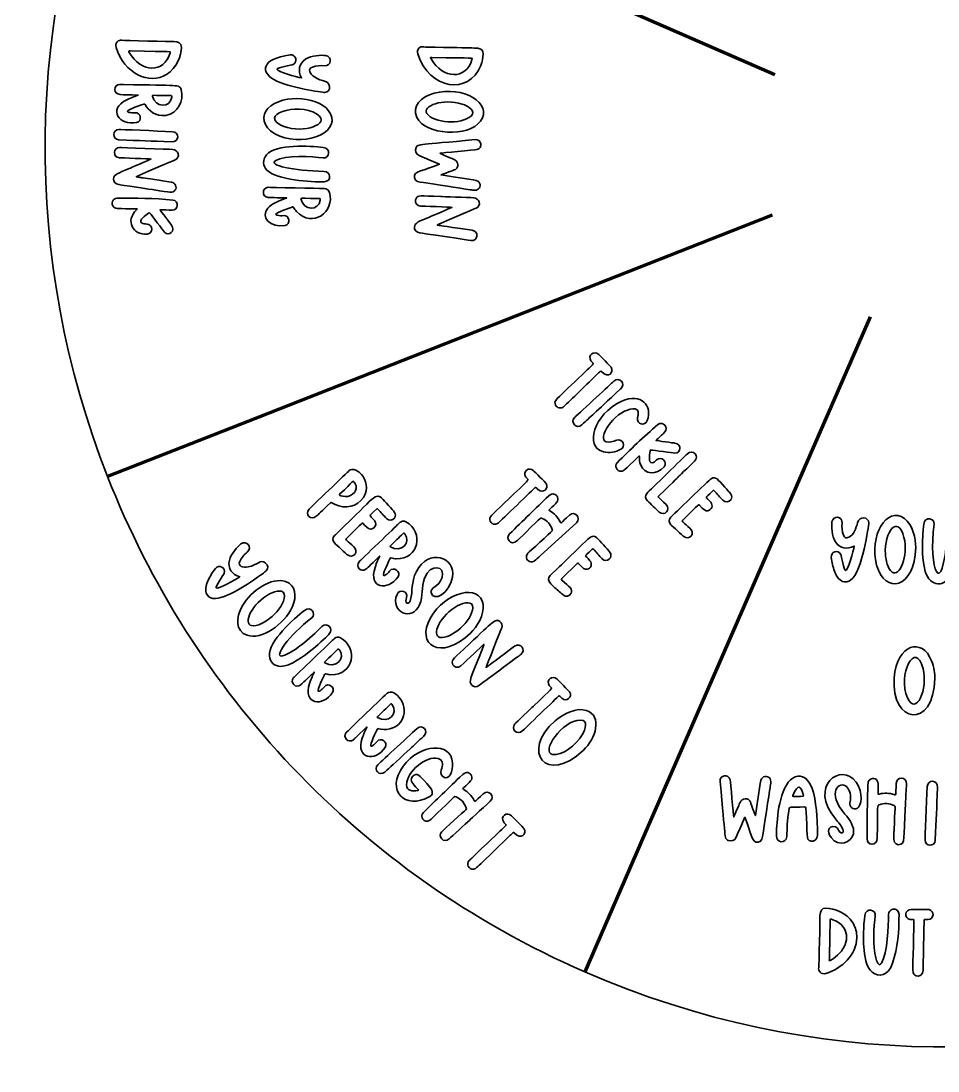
# Model space of a CAD drawing. Header units: inches. Extents: x -0.2 to 12.2, y -0.2 to 12.2.
# Drawn here: x -0.16 to 5.96, y -0.16 to 6.85 of the extents above; entities that cross this region are included whole.
import ezdxf

# ---------------------------------------------------------------- set-up
doc = ezdxf.new("R2010")
doc.units = ezdxf.units.IN
doc.header["$MEASUREMENT"] = 0
doc.layers.add('_U+0421_U+043B_U+043E_U+0439 1', color=7, linetype='Continuous')

msp = doc.modelspace()

# ---------------------------------------------------------------- linework, layer by layer
at = {"layer": '_U+0421_U+043B_U+043E_U+0439 1', "color": 98, "lineweight": 106, "true_color": 0x010202}
for points in [[(0.4994, 8.3966), (1.4226, 7.9944), (4.8732, 6.491)], [(4.856, 5.5504), (1.3529, 4.1735), (0.4159, 3.8052)], [(5.509, 4.8732), (4.0056, 1.4226), (3.6034, 0.4994)]]:
    msp.add_lwpolyline(points, dxfattribs=at)
at = {"layer": '_U+0421_U+043B_U+043E_U+0439 1', "color": 22, "lineweight": 35, "true_color": 0xe52421}
msp.add_open_spline([(3.8052, 11.5841), (2.376, 11.0225), (1.1613, 9.9156), (0.4994, 8.3966), (-0.1624, 6.8776), (-0.1459, 5.2342), (0.4159, 3.8052), (0.9775, 2.376), (2.0844, 1.1613), (3.6034, 0.4994), (5.1224, -0.1624), (6.7658, -0.1459), (8.1948, 0.4158), (9.624, 0.9775), (10.8387, 2.0844), (11.5006, 3.6034), (12.1624, 5.1224), (12.1459, 6.7658), (11.5842, 8.1948), (11.0225, 9.624), (9.9156, 10.8387), (8.3966, 11.5006), (6.8776, 12.1624), (5.2342, 12.1459), (3.8052, 11.5841)], degree=3, knots=[0, 0, 0, 0, 1, 1, 1, 2, 2, 2, 3, 3, 3, 4, 4, 4, 5, 5, 5, 6, 6, 6, 7, 7, 7, 8, 8, 8, 8], dxfattribs=at)
at = {"layer": '_U+0421_U+043B_U+043E_U+0439 1', "color": 98, "lineweight": 35, "true_color": 0x010202}
for points, knots in [([(0.8102, 6.491), (0.8797, 6.5342), (0.9076, 6.6151), (0.9087, 6.6713), (0.9093, 6.6998), (0.8873, 6.7095), (0.8591, 6.7101), (0.8512, 6.7103), (0.5189, 6.7163), (0.5113, 6.7182), (0.4894, 6.7238), (0.4626, 6.7039), (0.4728, 6.671), (0.5271, 6.496), (0.694, 6.4187), (0.8102, 6.491)], [0, 0, 0, 0, 1, 1, 1, 2, 2, 2, 3, 3, 3, 4, 4, 4, 5, 5, 5, 5]), ([(2.9086, 6.5503), (2.9181, 6.5752), (2.9242, 6.601), (2.9247, 6.6279), (2.9251, 6.6468), (2.9146, 6.6598), (2.8961, 6.664), (2.8816, 6.6674), (2.9062, 6.6659), (2.5405, 6.6734), (2.5246, 6.6737), (2.5136, 6.6813), (2.4978, 6.667), (2.4857, 6.6561), (2.4841, 6.6425), (2.4888, 6.6275), (2.563, 6.3882), (2.8316, 6.3494), (2.9086, 6.5503)], [0, 0, 0, 0, 1, 1, 1, 2, 2, 2, 3, 3, 3, 4, 4, 4, 5, 5, 5, 6, 6, 6, 6]), ([(0.5576, 6.6466), (0.5592, 6.649), (0.5634, 6.6474), (0.5664, 6.6473), (0.8614, 6.6417), (0.8373, 6.646), (0.8339, 6.6343), (0.7947, 6.4959), (0.6403, 6.5), (0.5608, 6.6379), (0.5593, 6.6406), (0.5555, 6.6436), (0.5576, 6.6466)], [0, 0, 0, 0, 1, 1, 1, 2, 2, 2, 3, 3, 3, 4, 4, 4, 4]), ([(1.6348, 6.6208), (1.675, 6.6263), (1.6886, 6.5736), (1.6554, 6.5571), (1.6459, 6.5524), (1.548, 6.5363), (1.5476, 6.5255), (1.547, 6.5116), (1.6791, 6.471), (1.7113, 6.467), (1.6863, 6.5155), (1.6935, 6.5649), (1.7401, 6.5935), (1.7771, 6.6162), (1.844, 6.6211), (1.8722, 6.6166), (1.9187, 6.6092), (1.9116, 6.5444), (1.8636, 6.5487), (1.8366, 6.551), (1.8101, 6.548), (1.7845, 6.5392), (1.7497, 6.5273), (1.7683, 6.4929), (1.7971, 6.4736), (1.8511, 6.4375), (1.892, 6.4555), (1.8987, 6.4095), (1.9017, 6.3883), (1.8867, 6.37), (1.8651, 6.3702), (1.8508, 6.3703), (1.6282, 6.401), (1.5264, 6.4566), (1.4407, 6.5031), (1.438, 6.5941), (1.6348, 6.6208)], [0, 0, 0, 0, 1, 1, 1, 2, 2, 2, 3, 3, 3, 4, 4, 4, 5, 5, 5, 6, 6, 6, 7, 7, 7, 8, 8, 8, 9, 9, 9, 10, 10, 10, 11, 11, 11, 12, 12, 12, 12]), ([(2.5736, 6.6031), (2.5752, 6.6055), (2.5794, 6.6039), (2.5825, 6.6039), (2.8763, 6.5983), (2.8534, 6.6027), (2.85, 6.5908), (2.8104, 6.4515), (2.6558, 6.4574), (2.5768, 6.5945), (2.5753, 6.5972), (2.5715, 6.6001), (2.5736, 6.6031)], [0, 0, 0, 0, 1, 1, 1, 2, 2, 2, 3, 3, 3, 4, 4, 4, 4]), ([(0.5229, 6.423), (0.5144, 6.4232), (0.5058, 6.4243), (0.4972, 6.4236), (0.4787, 6.4221), (0.4651, 6.4085), (0.4647, 6.3905), (0.4638, 6.3474), (0.5065, 6.3553), (0.6201, 6.353), (0.6202, 6.3526), (0.6203, 6.3521), (0.6203, 6.3517), (0.6064, 6.3468), (0.5768, 6.337), (0.5453, 6.3214), (0.4125, 6.2556), (0.4941, 6.1463), (0.6102, 6.1691), (0.6482, 6.1765), (0.6419, 6.2403), (0.597, 6.2351), (0.5845, 6.2337), (0.572, 6.2337), (0.5598, 6.2371), (0.5556, 6.2383), (0.5493, 6.2385), (0.5486, 6.2432), (0.5469, 6.2549), (0.6478, 6.289), (0.6591, 6.2926), (0.663, 6.2938), (0.6651, 6.2925), (0.6669, 6.2891), (0.6876, 6.2503), (0.7381, 6.2068), (0.8048, 6.2172), (0.8853, 6.2298), (0.9279, 6.3148), (0.9067, 6.39), (0.897, 6.4241), (0.8966, 6.4155), (0.5229, 6.423)], [0, 0, 0, 0, 1, 1, 1, 2, 2, 2, 3, 3, 3, 4, 4, 4, 5, 5, 5, 6, 6, 6, 7, 7, 7, 8, 8, 8, 9, 9, 9, 10, 10, 10, 11, 11, 11, 12, 12, 12, 13, 13, 13, 14, 14, 14, 14]), ([(2.9075, 6.1792), (2.9945, 6.2983), (2.787, 6.4167), (2.5967, 6.3649), (2.51, 6.3412), (2.445, 6.2793), (2.4822, 6.2035), (2.5402, 6.0852), (2.8261, 6.0675), (2.9075, 6.1792)], [0, 0, 0, 0, 1, 1, 1, 2, 2, 2, 3, 3, 3, 3]), ([(0.8445, 6.3386), (0.8352, 6.2634), (0.733, 6.2663), (0.7157, 6.3461), (0.7141, 6.3538), (0.718, 6.3504), (0.7805, 6.3494), (0.7805, 6.3494), (0.7805, 6.3494), (0.7805, 6.3494), (0.849, 6.348), (0.8461, 6.3525), (0.8445, 6.3386)], [0, 0, 0, 0, 1, 1, 1, 2, 2, 2, 3, 3, 3, 4, 4, 4, 4]), ([(1.5688, 6.1547), (1.4243, 6.2323), (1.7322, 6.3142), (1.8321, 6.2108), (1.8918, 6.1489), (1.6919, 6.0887), (1.5688, 6.1547)], [0, 0, 0, 0, 1, 1, 1, 2, 2, 2, 2]), ([(1.487, 6.2632), (1.4434, 6.2174), (1.448, 6.1416), (1.5335, 6.0945), (1.7036, 6.0009), (1.9716, 6.0891), (1.9052, 6.2278), (1.8504, 6.3419), (1.5861, 6.3677), (1.487, 6.2632)], [0, 0, 0, 0, 1, 1, 1, 2, 2, 2, 3, 3, 3, 3]), ([(2.7838, 6.2928), (2.8292, 6.2782), (2.8786, 6.2456), (2.8435, 6.2127), (2.7784, 6.1519), (2.5933, 6.1668), (2.5489, 6.2287), (2.5129, 6.2788), (2.6582, 6.3334), (2.7838, 6.2928)], [0, 0, 0, 0, 1, 1, 1, 2, 2, 2, 3, 3, 3, 3]), ([(0.8421, 6.0398), (0.8421, 6.04), (0.8422, 6.0401), (0.8422, 6.0403), (0.6975, 6.0457), (0.6382, 6.0477), (0.4919, 6.0547), (0.4439, 6.0569), (0.4475, 6.1235), (0.4924, 6.1228), (0.4974, 6.1228), (0.7426, 6.1134), (0.8493, 6.1082), (0.896, 6.1059), (0.8987, 6.0386), (0.8421, 6.0398)], [0, 0, 0, 0, 1, 1, 1, 2, 2, 2, 3, 3, 3, 4, 4, 4, 5, 5, 5, 5]), ([(2.6344, 5.9641), (2.7149, 5.9293), (2.7223, 5.9263), (2.731, 5.9223), (2.7495, 5.9138), (2.7649, 5.8859), (2.7481, 5.8643), (2.7381, 5.8515), (2.724, 5.8499), (2.6489, 5.8234), (2.647, 5.8228), (2.6453, 5.8219), (2.6435, 5.82), (2.8846, 5.7813), (2.8895, 5.7891), (2.9008, 5.7651), (2.9115, 5.7421), (2.8958, 5.7169), (2.8704, 5.7168), (2.8583, 5.7168), (2.8759, 5.7146), (2.5253, 5.7687), (2.4957, 5.7733), (2.4712, 5.7733), (2.4661, 5.8024), (2.4584, 5.8466), (2.5228, 5.8449), (2.6324, 5.8904), (2.5217, 5.9383), (2.5219, 5.9381), (2.4982, 5.9486), (2.476, 5.9583), (2.4675, 5.981), (2.4775, 6.0019), (2.4908, 6.0298), (2.4928, 6.0173), (2.8704, 6.0559), (2.9142, 6.0603), (2.9257, 5.9975), (2.8816, 5.9888), (2.8702, 5.9866), (2.6421, 5.9659), (2.6344, 5.9641)], [0, 0, 0, 0, 1, 1, 1, 2, 2, 2, 3, 3, 3, 4, 4, 4, 5, 5, 5, 6, 6, 6, 7, 7, 7, 8, 8, 8, 9, 9, 9, 10, 10, 10, 11, 11, 11, 12, 12, 12, 13, 13, 13, 14, 14, 14, 14]), ([(0.8669, 5.9198), (0.8619, 5.9176), (0.6113, 5.8105), (0.6071, 5.8071), (0.6519, 5.7997), (0.5867, 5.81), (0.8412, 5.7719), (0.8696, 5.7677), (0.8827, 5.7386), (0.866, 5.7169), (0.8499, 5.6961), (0.8384, 5.703), (0.7261, 5.7198), (0.726, 5.7198), (0.4905, 5.7549), (0.4905, 5.7549), (0.4677, 5.7586), (0.4532, 5.7737), (0.4556, 5.792), (0.4603, 5.8263), (0.4832, 5.8292), (0.5602, 5.8623), (0.5674, 5.8654), (0.6982, 5.9214), (0.7052, 5.9252), (0.7036, 5.9271), (0.4983, 5.9338), (0.4958, 5.9339), (0.4477, 5.9362), (0.4537, 6.0034), (0.4967, 6.0021), (0.4977, 6.0021), (0.829, 5.9906), (0.8503, 5.9897), (0.8904, 5.988), (0.9048, 5.9362), (0.8669, 5.9198)], [0, 0, 0, 0, 1, 1, 1, 2, 2, 2, 3, 3, 3, 4, 4, 4, 5, 5, 5, 6, 6, 6, 7, 7, 7, 8, 8, 8, 9, 9, 9, 10, 10, 10, 11, 11, 11, 12, 12, 12, 12]), ([(1.8636, 5.8433), (1.9111, 5.8425), (1.9115, 5.7756), (1.8637, 5.774), (1.7782, 5.7711), (1.5439, 5.7859), (1.4804, 5.8512), (1.452, 5.8804), (1.451, 5.9211), (1.4775, 5.9534), (1.5385, 6.0276), (1.7694, 6.0137), (1.8571, 6.0025), (1.9131, 5.9953), (1.896, 5.9275), (1.8569, 5.933), (1.7866, 5.9429), (1.5971, 5.953), (1.539, 5.9163), (1.4868, 5.8834), (1.6532, 5.8468), (1.8636, 5.8433)], [0, 0, 0, 0, 1, 1, 1, 2, 2, 2, 3, 3, 3, 4, 4, 4, 5, 5, 5, 6, 6, 6, 7, 7, 7, 7]), ([(1.847, 5.7293), (1.8468, 5.7293), (1.4889, 5.7367), (1.4889, 5.7367), (1.4457, 5.7331), (1.4459, 5.6729), (1.488, 5.6693), (1.5019, 5.6681), (1.5037, 5.6683), (1.6118, 5.6661), (1.6119, 5.6657), (1.6119, 5.6652), (1.612, 5.6648), (1.5733, 5.6512), (1.5115, 5.6291), (1.4854, 5.5979), (1.4359, 5.5387), (1.5015, 5.4625), (1.6019, 5.4822), (1.6399, 5.4896), (1.6336, 5.5534), (1.5887, 5.5483), (1.5762, 5.5468), (1.5637, 5.5468), (1.5515, 5.5502), (1.5473, 5.5514), (1.541, 5.5516), (1.5403, 5.5563), (1.5386, 5.5681), (1.6395, 5.6022), (1.6508, 5.6057), (1.6547, 5.6069), (1.6568, 5.6056), (1.6586, 5.6022), (1.6639, 5.5923), (1.6704, 5.5831), (1.678, 5.575), (1.7826, 5.4638), (1.9361, 5.5697), (1.8984, 5.7031), (1.8907, 5.7301), (1.8659, 5.7289), (1.847, 5.7293)], [0, 0, 0, 0, 1, 1, 1, 2, 2, 2, 3, 3, 3, 4, 4, 4, 5, 5, 5, 6, 6, 6, 7, 7, 7, 8, 8, 8, 9, 9, 9, 10, 10, 10, 11, 11, 11, 12, 12, 12, 13, 13, 13, 14, 14, 14, 14]), ([(2.8772, 5.5976), (2.8725, 5.5955), (2.6212, 5.4879), (2.6175, 5.4849), (2.6631, 5.4773), (2.6115, 5.4857), (2.8515, 5.4497), (2.9012, 5.4423), (2.889, 5.3752), (2.8427, 5.3818), (2.8288, 5.3838), (2.5069, 5.4318), (2.5008, 5.4328), (2.478, 5.4364), (2.4635, 5.4515), (2.466, 5.4698), (2.4706, 5.5042), (2.4936, 5.507), (2.5705, 5.5401), (2.5775, 5.543), (2.709, 5.5994), (2.7155, 5.603), (2.7143, 5.6045), (2.5081, 5.6116), (2.5061, 5.6117), (2.4793, 5.613), (2.4635, 5.6406), (2.4767, 5.6628), (2.4905, 5.6859), (2.4969, 5.6805), (2.6424, 5.675), (2.6437, 5.6749), (2.8288, 5.6688), (2.8607, 5.6675), (2.9007, 5.6659), (2.9152, 5.614), (2.8772, 5.5976)], [0, 0, 0, 0, 1, 1, 1, 2, 2, 2, 3, 3, 3, 4, 4, 4, 5, 5, 5, 6, 6, 6, 7, 7, 7, 8, 8, 8, 9, 9, 9, 10, 10, 10, 11, 11, 11, 12, 12, 12, 12]), ([(0.8463, 5.5841), (0.829, 5.5849), (0.7795, 5.5862), (0.7668, 5.5865), (0.7679, 5.5826), (0.8404, 5.4884), (0.8431, 5.4849), (0.8725, 5.4462), (0.8251, 5.4058), (0.7967, 5.4376), (0.7863, 5.4492), (0.7095, 5.5508), (0.7004, 5.5629), (0.6964, 5.5684), (0.6937, 5.5686), (0.6885, 5.5645), (0.6723, 5.5513), (0.6201, 5.516), (0.6433, 5.4995), (0.655, 5.4911), (0.6648, 5.4926), (0.6786, 5.4918), (0.721, 5.4895), (0.7216, 5.427), (0.6811, 5.4239), (0.5825, 5.4162), (0.5326, 5.5135), (0.6098, 5.5862), (0.6114, 5.5877), (0.6136, 5.5888), (0.6143, 5.5914), (0.6125, 5.5928), (0.6105, 5.5922), (0.6087, 5.5923), (0.4842, 5.5963), (0.4722, 5.5924), (0.4585, 5.6046), (0.4338, 5.6263), (0.4502, 5.6647), (0.4785, 5.6647), (0.6019, 5.6647), (0.7284, 5.6638), (0.8512, 5.652), (0.8953, 5.6477), (0.8898, 5.5822), (0.8463, 5.5841)], [0, 0, 0, 0, 1, 1, 1, 2, 2, 2, 3, 3, 3, 4, 4, 4, 5, 5, 5, 6, 6, 6, 7, 7, 7, 8, 8, 8, 9, 9, 9, 10, 10, 10, 11, 11, 11, 12, 12, 12, 13, 13, 13, 14, 14, 14, 15, 15, 15, 15]), ([(1.8362, 5.6517), (1.8268, 5.5763), (1.7246, 5.5796), (1.7075, 5.6592), (1.7058, 5.6669), (1.7096, 5.6635), (1.7722, 5.6625), (1.7722, 5.6625), (1.7722, 5.6625), (1.7722, 5.6625), (1.8407, 5.6611), (1.8379, 5.6656), (1.8362, 5.6517)], [0, 0, 0, 0, 1, 1, 1, 2, 2, 2, 3, 3, 3, 4, 4, 4, 4]), ([(3.4673, 4.2772), (3.5405, 4.3477), (3.6137, 4.4182), (3.6869, 4.4886), (3.693, 4.4945), (3.6993, 4.5002), (3.7052, 4.5063), (3.7088, 4.5101), (3.7116, 4.5106), (3.7155, 4.5064), (3.7627, 4.4554), (3.7997, 4.5035), (3.7803, 4.5354), (3.7773, 4.5403), (3.7008, 4.6168), (3.6968, 4.6208), (3.6654, 4.6521), (3.6195, 4.6134), (3.6449, 4.5782), (3.6657, 4.5496), (3.6874, 4.5842), (3.5359, 4.4385), (3.5359, 4.4385), (3.5359, 4.4385), (3.5359, 4.4385), (3.4092, 4.3166), (3.3942, 4.312), (3.4083, 4.283), (3.4173, 4.2643), (3.4432, 4.2541), (3.4673, 4.2772)], [0, 0, 0, 0, 1, 1, 1, 2, 2, 2, 3, 3, 3, 4, 4, 4, 5, 5, 5, 6, 6, 6, 7, 7, 7, 8, 8, 8, 9, 9, 9, 10, 10, 10, 10]), ([(3.5354, 4.2002), (3.5035, 4.1691), (3.5476, 4.1192), (3.5833, 4.1517), (3.6476, 4.2103), (3.6616, 4.2226), (3.8409, 4.3895), (3.841, 4.3894), (3.8411, 4.3893), (3.8412, 4.3892), (3.8822, 4.4285), (3.8324, 4.4739), (3.7979, 4.4425), (3.7914, 4.4366), (3.7846, 4.4309), (3.7781, 4.4249), (3.7758, 4.4228), (3.5376, 4.2024), (3.5354, 4.2002)], [0, 0, 0, 0, 1, 1, 1, 2, 2, 2, 3, 3, 3, 4, 4, 4, 5, 5, 5, 6, 6, 6, 6]), ([(3.728, 3.9711), (3.7693, 3.9603), (3.808, 3.9696), (3.8448, 3.9883), (3.8796, 4.006), (3.8574, 4.0621), (3.8172, 4.0493), (3.8115, 4.0475), (3.806, 4.0451), (3.8004, 4.043), (3.6725, 3.9966), (3.7318, 4.1579), (3.8513, 4.2317), (3.8956, 4.259), (3.9668, 4.2802), (3.9604, 4.2208), (3.9596, 4.2138), (3.9575, 4.207), (3.9561, 4.2), (3.9466, 4.1534), (4.006, 4.14), (4.0209, 4.1793), (4.0579, 4.277), (3.981, 4.3679), (3.85, 4.3081), (3.6621, 4.2222), (3.6012, 4.0043), (3.728, 3.9711)], [0, 0, 0, 0, 1, 1, 1, 2, 2, 2, 3, 3, 3, 4, 4, 4, 5, 5, 5, 6, 6, 6, 7, 7, 7, 8, 8, 8, 9, 9, 9, 9]), ([(4.1334, 3.8713), (4.1598, 3.9022), (4.1151, 3.9459), (4.0836, 3.9176), (4.0732, 3.9083), (4.0674, 3.9004), (4.0533, 3.898), (4.0393, 3.8956), (4.0352, 3.9113), (4.0348, 3.9252), (4.0343, 3.9423), (4.0374, 3.959), (4.0392, 3.9759), (4.0398, 3.9825), (4.0419, 3.9842), (4.0487, 3.9832), (4.0626, 3.9813), (4.1899, 3.9637), (4.2054, 3.9628), (4.2478, 3.9605), (4.2529, 4.0225), (4.2046, 4.0291), (4.2002, 4.0297), (4.0824, 4.0448), (4.0789, 4.0469), (4.0947, 4.062), (4.1224, 4.0884), (4.1367, 4.1014), (4.1689, 4.1309), (4.1261, 4.1809), (4.0921, 4.1529), (3.997, 4.0742), (3.907, 3.9853), (3.8198, 3.898), (3.7998, 3.878), (3.8155, 3.8392), (3.8483, 3.8413), (3.8641, 3.8424), (3.8629, 3.8449), (3.9631, 3.939), (3.9644, 3.9403), (3.9654, 3.9421), (3.9676, 3.9424), (3.969, 3.9401), (3.9682, 3.9377), (3.9681, 3.9354), (3.9677, 3.9187), (3.9699, 3.9022), (3.9761, 3.8862), (4.0035, 3.8158), (4.0845, 3.8139), (4.1334, 3.8713)], [0, 0, 0, 0, 1, 1, 1, 2, 2, 2, 3, 3, 3, 4, 4, 4, 5, 5, 5, 6, 6, 6, 7, 7, 7, 8, 8, 8, 9, 9, 9, 10, 10, 10, 11, 11, 11, 12, 12, 12, 13, 13, 13, 14, 14, 14, 15, 15, 15, 16, 16, 16, 17, 17, 17, 17]), ([(4.0977, 3.677), (4.3341, 3.9058), (4.1425, 3.7215), (4.3121, 3.8852), (4.331, 3.9035), (4.3645, 3.9284), (4.3404, 3.9567), (4.3277, 3.9717), (4.3064, 3.9752), (4.2864, 3.9557), (4.2729, 3.9427), (4.0327, 3.7093), (4.0198, 3.6956), (4.0052, 3.6798), (4.0067, 3.6574), (4.0227, 3.6429), (4.0403, 3.6269), (4.0797, 3.5881), (4.1012, 3.5686), (4.1346, 3.538), (4.181, 3.5855), (4.1477, 3.6187), (4.0946, 3.6714), (4.0893, 3.6689), (4.0977, 3.677)], [0, 0, 0, 0, 1, 1, 1, 2, 2, 2, 3, 3, 3, 4, 4, 4, 5, 5, 5, 6, 6, 6, 7, 7, 7, 8, 8, 8, 8]), ([(1.7616, 3.5881), (1.7623, 3.5888), (2.0269, 3.8423), (2.0283, 3.8438), (2.0703, 3.8917), (2.2121, 3.7593), (2.108, 3.645), (2.0599, 3.5946), (1.969, 3.5912), (1.915, 3.6315), (1.9111, 3.6344), (1.9083, 3.6342), (1.9047, 3.6306), (1.8414, 3.5687), (1.8242, 3.5533), (1.8103, 3.5404), (1.7748, 3.5073), (1.7301, 3.5562), (1.7616, 3.5881)], [0, 0, 0, 0, 1, 1, 1, 2, 2, 2, 3, 3, 3, 4, 4, 4, 5, 5, 5, 6, 6, 6, 6]), ([(2.9795, 3.5459), (2.9946, 3.5609), (2.9911, 3.5572), (3.1005, 3.6626), (3.1005, 3.6626), (3.1005, 3.6625), (3.1005, 3.6625), (3.2522, 3.8085), (3.2302, 3.7737), (3.2095, 3.8023), (3.184, 3.8375), (3.2301, 3.8761), (3.2614, 3.8449), (3.2655, 3.8408), (3.3419, 3.7645), (3.3449, 3.7595), (3.366, 3.725), (3.3236, 3.6904), (3.2941, 3.7173), (3.2894, 3.7217), (3.2844, 3.7258), (3.2801, 3.7305), (3.2762, 3.7347), (3.2735, 3.7341), (3.2698, 3.7304), (3.2678, 3.7283), (3.0341, 3.5034), (3.0319, 3.5013), (3.0249, 3.4945), (3.0172, 3.4889), (3.007, 3.488), (2.9744, 3.4851), (2.957, 3.5236), (2.9795, 3.5459)], [0, 0, 0, 0, 1, 1, 1, 2, 2, 2, 3, 3, 3, 4, 4, 4, 5, 5, 5, 6, 6, 6, 7, 7, 7, 8, 8, 8, 9, 9, 9, 10, 10, 10, 11, 11, 11, 11]), ([(2.0021, 3.6726), (2.0526, 3.6703), (2.0957, 3.7144), (2.0685, 3.7607), (2.0512, 3.7903), (2.063, 3.7734), (1.9658, 3.6893), (1.9542, 3.6792), (1.9877, 3.6733), (2.0021, 3.6726)], [0, 0, 0, 0, 1, 1, 1, 2, 2, 2, 3, 3, 3, 3]), ([(4.5394, 3.7343), (4.4913, 3.7873), (4.4781, 3.8099), (4.447, 3.7912), (4.4326, 3.7825), (4.1885, 3.5446), (4.178, 3.5339), (4.1634, 3.519), (4.1645, 3.4976), (4.1793, 3.4828), (4.1884, 3.4737), (4.2574, 3.4122), (4.2646, 3.4059), (4.2985, 3.376), (4.3481, 3.4253), (4.3046, 3.4622), (4.2886, 3.4758), (4.2732, 3.4901), (4.2573, 3.5039), (4.2523, 3.5082), (4.2528, 3.5111), (4.2574, 3.5154), (4.2574, 3.5155), (4.3598, 3.6148), (4.3598, 3.6148), (4.3633, 3.6184), (4.3657, 3.6183), (4.369, 3.6147), (4.3993, 3.5817), (4.4093, 3.5755), (4.425, 3.5782), (4.4521, 3.5827), (4.4624, 3.6125), (4.4447, 3.6344), (4.4085, 3.6794), (4.3991, 3.6517), (4.4578, 3.7097), (4.4637, 3.7156), (4.4639, 3.7157), (4.4696, 3.7094), (4.4881, 3.6891), (4.5065, 3.6688), (4.5247, 3.6483), (4.5405, 3.6306), (4.5683, 3.6327), (4.5803, 3.6528), (4.5957, 3.6785), (4.5733, 3.6969), (4.5394, 3.7343)], [0, 0, 0, 0, 1, 1, 1, 2, 2, 2, 3, 3, 3, 4, 4, 4, 5, 5, 5, 6, 6, 6, 7, 7, 7, 8, 8, 8, 9, 9, 9, 10, 10, 10, 11, 11, 11, 12, 12, 12, 13, 13, 13, 14, 14, 14, 15, 15, 15, 16, 16, 16, 16]), ([(1.9317, 3.4116), (1.9171, 3.3967), (1.9182, 3.3752), (1.933, 3.3604), (1.9422, 3.3512), (2.0109, 3.29), (2.0182, 3.2836), (2.0522, 3.2537), (2.1018, 3.303), (2.0583, 3.3399), (2.0423, 3.3535), (2.0269, 3.3678), (2.011, 3.3816), (2.006, 3.3859), (2.0065, 3.3888), (2.011, 3.3931), (2.0111, 3.3931), (2.1135, 3.4925), (2.1135, 3.4925), (2.1206, 3.4998), (2.1205, 3.4918), (2.15, 3.4653), (2.1829, 3.436), (2.2261, 3.4777), (2.1984, 3.5121), (2.1621, 3.5571), (2.1529, 3.5295), (2.2114, 3.5874), (2.2174, 3.5933), (2.2176, 3.5934), (2.2233, 3.5871), (2.2417, 3.5668), (2.2602, 3.5465), (2.2784, 3.526), (2.2941, 3.5083), (2.3219, 3.5104), (2.334, 3.5305), (2.3493, 3.5561), (2.327, 3.5745), (2.2931, 3.612), (2.2098, 3.7035), (2.2345, 3.706), (2.0741, 3.5499), (2.074, 3.5498), (1.9317, 3.4116), (1.9317, 3.4116)], [0, 0, 0, 0, 1, 1, 1, 2, 2, 2, 3, 3, 3, 4, 4, 4, 5, 5, 5, 6, 6, 6, 7, 7, 7, 8, 8, 8, 9, 9, 9, 10, 10, 10, 11, 11, 11, 12, 12, 12, 13, 13, 13, 14, 14, 14, 15, 15, 15, 15]), ([(3.1009, 3.4233), (3.0875, 3.4102), (3.0864, 3.3901), (3.0976, 3.3762), (3.1087, 3.3623), (3.1315, 3.3577), (3.154, 3.3794), (3.3156, 3.5366), (3.3049, 3.5331), (3.3186, 3.527), (3.3521, 3.5121), (3.3743, 3.4872), (3.3867, 3.4529), (3.3884, 3.448), (3.3881, 3.4449), (3.3841, 3.4413), (3.3746, 3.4327), (3.2322, 3.3031), (3.2232, 3.2937), (3.2058, 3.2758), (3.2122, 3.2468), (3.2349, 3.2383), (3.2606, 3.2287), (3.2726, 3.2471), (3.3082, 3.2792), (3.3082, 3.2792), (3.5473, 3.4978), (3.5473, 3.4978), (3.5823, 3.5302), (3.5365, 3.5805), (3.5004, 3.5477), (3.4408, 3.4933), (3.4458, 3.4903), (3.4388, 3.5037), (3.4224, 3.5348), (3.3997, 3.5599), (3.3692, 3.5776), (3.3626, 3.5814), (3.3626, 3.5816), (3.368, 3.5869), (3.412, 3.6295), (3.432, 3.6408), (3.422, 3.6675), (3.4135, 3.6902), (3.3855, 3.6991), (3.3628, 3.6771), (3.3196, 3.6355), (3.2763, 3.5938), (3.2332, 3.5521), (3.189, 3.5093), (3.1448, 3.4664), (3.1009, 3.4233)], [0, 0, 0, 0, 1, 1, 1, 2, 2, 2, 3, 3, 3, 4, 4, 4, 5, 5, 5, 6, 6, 6, 7, 7, 7, 8, 8, 8, 9, 9, 9, 10, 10, 10, 11, 11, 11, 12, 12, 12, 13, 13, 13, 14, 14, 14, 15, 15, 15, 16, 16, 16, 17, 17, 17, 17]), ([(5.8137, 3.3328), (5.8156, 3.3887), (5.7943, 3.4856), (5.7385, 3.5263), (5.6193, 3.6133), (5.501, 3.4056), (5.5528, 3.2154), (5.6073, 3.0161), (5.8076, 3.0553), (5.8137, 3.3328)], [0, 0, 0, 0, 1, 1, 1, 2, 2, 2, 3, 3, 3, 3]), ([(2.3543, 3.4856), (2.3681, 3.499), (2.3847, 3.5171), (2.4091, 3.5035), (2.5303, 3.4359), (2.4968, 3.2525), (2.3442, 3.257), (2.333, 3.2573), (2.322, 3.2592), (2.3112, 3.2625), (2.3075, 3.2636), (2.3051, 3.263), (2.3032, 3.2594), (2.2977, 3.2489), (2.2507, 3.1534), (2.2602, 3.1463), (2.264, 3.1435), (2.2686, 3.1478), (2.2723, 3.1499), (2.2834, 3.1561), (2.2922, 3.165), (2.3, 3.1749), (2.3279, 3.2101), (2.3778, 3.1698), (2.3561, 3.1376), (2.2903, 3.0395), (2.1552, 3.0587), (2.2024, 3.1993), (2.2136, 3.2323), (2.2273, 3.2597), (2.2339, 3.2737), (2.2336, 3.274), (2.2333, 3.2742), (2.2329, 3.2745), (2.1581, 3.2025), (2.1553, 3.1994), (2.1432, 3.1891), (2.1109, 3.1619), (2.0681, 3.2042), (2.0961, 3.2374), (2.0961, 3.2374), (2.354, 3.4853), (2.3543, 3.4856)], [0, 0, 0, 0, 1, 1, 1, 2, 2, 2, 3, 3, 3, 4, 4, 4, 5, 5, 5, 6, 6, 6, 7, 7, 7, 8, 8, 8, 9, 9, 9, 10, 10, 10, 11, 11, 11, 12, 12, 12, 13, 13, 13, 14, 14, 14, 14]), ([(5.3786, 3.1139), (5.3497, 3.0933), (5.3006, 3.0923), (5.2717, 3.1734), (5.261, 3.2033), (5.2541, 3.2342), (5.2499, 3.2656), (5.2444, 3.3058), (5.2971, 3.3195), (5.3136, 3.2862), (5.3182, 3.2767), (5.3343, 3.1789), (5.3452, 3.1784), (5.359, 3.1778), (5.4, 3.3116), (5.4037, 3.3421), (5.356, 3.3176), (5.3061, 3.3238), (5.2772, 3.3709), (5.254, 3.4086), (5.2498, 3.476), (5.254, 3.503), (5.2614, 3.5495), (5.3262, 3.5425), (5.322, 3.4945), (5.3197, 3.4675), (5.3226, 3.4409), (5.3314, 3.4153), (5.3379, 3.3965), (5.3489, 3.3922), (5.3672, 3.4004), (5.3997, 3.415), (5.4166, 3.4633), (5.4257, 3.4977), (5.4381, 3.5441), (5.5008, 3.5376), (5.5005, 3.4959), (5.5004, 3.4812), (5.459, 3.1711), (5.3786, 3.1139)], [0, 0, 0, 0, 1, 1, 1, 2, 2, 2, 3, 3, 3, 4, 4, 4, 5, 5, 5, 6, 6, 6, 7, 7, 7, 8, 8, 8, 9, 9, 9, 10, 10, 10, 11, 11, 11, 12, 12, 12, 13, 13, 13, 13]), ([(5.7356, 3.3989), (5.7664, 3.2779), (5.7057, 3.1308), (5.6567, 3.1679), (5.627, 3.1902), (5.6143, 3.2475), (5.6116, 3.2872), (5.6016, 3.4368), (5.6952, 3.5576), (5.7356, 3.3989)], [0, 0, 0, 0, 1, 1, 1, 2, 2, 2, 3, 3, 3, 3]), ([(5.8674, 3.4881), (5.8746, 3.5439), (5.9425, 3.5271), (5.937, 3.4879), (5.8968, 3.2019), (5.989, 2.949), (6.0255, 3.4288), (6.0297, 3.4842), (6.0168, 3.5217), (6.0536, 3.5296), (6.0756, 3.5343), (6.0952, 3.5184), (6.096, 3.4946), (6.0989, 3.4104), (6.0869, 3.2655), (6.0529, 3.1684), (6.0131, 3.0552), (5.909, 3.0689), (5.8778, 3.1729), (5.8519, 3.2591), (5.8562, 3.4002), (5.8674, 3.4881)], [0, 0, 0, 0, 1, 1, 1, 2, 2, 2, 3, 3, 3, 4, 4, 4, 5, 5, 5, 6, 6, 6, 7, 7, 7, 7]), ([(1.476, 3.1772), (1.4914, 3.1923), (1.489, 3.2159), (1.4719, 3.2287), (1.4345, 3.2566), (1.4187, 3.2149), (1.3548, 3.2022), (1.3207, 3.1954), (1.2833, 3.2065), (1.2994, 3.2396), (1.3113, 3.2639), (1.3279, 3.2848), (1.3486, 3.3022), (1.3856, 3.3334), (1.3446, 3.384), (1.3066, 3.3563), (1.2829, 3.339), (1.2395, 3.2881), (1.2296, 3.2465), (1.2168, 3.1927), (1.2477, 3.153), (1.2988, 3.1367), (1.2768, 3.1194), (1.1521, 3.0509), (1.1418, 3.0622), (1.1344, 3.0701), (1.1921, 3.1507), (1.1955, 3.1608), (1.2074, 3.1959), (1.1605, 3.2236), (1.1359, 3.1912), (1.1167, 3.166), (1.0998, 3.1392), (1.0862, 3.1105), (1.0523, 3.0389), (1.079, 2.9997), (1.1199, 2.9929), (1.1997, 2.9796), (1.3698, 3.0987), (1.4376, 3.1478), (1.4507, 3.1572), (1.4645, 3.1658), (1.476, 3.1772)], [0, 0, 0, 0, 1, 1, 1, 2, 2, 2, 3, 3, 3, 4, 4, 4, 5, 5, 5, 6, 6, 6, 7, 7, 7, 8, 8, 8, 9, 9, 9, 10, 10, 10, 11, 11, 11, 12, 12, 12, 13, 13, 13, 14, 14, 14, 14]), ([(2.3054, 3.3373), (2.3739, 3.2932), (2.4483, 3.3633), (2.4016, 3.4231), (2.3957, 3.4306), (2.3957, 3.4306), (2.3892, 3.4243), (2.3757, 3.4114), (2.3622, 3.3984), (2.3487, 3.3854), (2.3487, 3.3854), (2.3487, 3.3854), (2.3487, 3.3855), (2.3487, 3.3854), (2.319, 3.3569), (2.3059, 3.3443), (2.3038, 3.3423), (2.3007, 3.3403), (2.3054, 3.3373)], [0, 0, 0, 0, 1, 1, 1, 2, 2, 2, 3, 3, 3, 4, 4, 4, 5, 5, 5, 6, 6, 6, 6]), ([(3.6848, 3.3961), (3.6564, 3.4255), (3.6248, 3.3888), (3.6099, 3.3746), (3.5506, 3.3183), (3.4584, 3.2276), (3.4352, 3.2048), (3.3591, 3.1307), (3.3321, 3.1268), (3.3967, 3.0704), (3.4174, 3.0524), (3.4375, 3.0337), (3.4581, 3.0156), (3.4758, 3.0001), (3.5029, 3.0057), (3.5123, 3.0267), (3.5248, 3.0546), (3.5006, 3.0706), (3.4509, 3.1136), (3.4458, 3.1179), (3.4464, 3.1208), (3.4509, 3.1251), (3.4509, 3.1251), (3.5533, 3.2245), (3.5533, 3.2245), (3.5568, 3.2281), (3.5593, 3.228), (3.5626, 3.2244), (3.5926, 3.1918), (3.6026, 3.1852), (3.6185, 3.1878), (3.6456, 3.1924), (3.6559, 3.2222), (3.6383, 3.2441), (3.602, 3.2891), (3.5927, 3.2615), (3.6513, 3.3194), (3.6573, 3.3252), (3.6574, 3.3254), (3.6632, 3.3191), (3.6816, 3.2988), (3.7, 3.2785), (3.7182, 3.258), (3.7482, 3.2243), (3.7997, 3.2663), (3.7695, 3.3028), (3.7545, 3.3209), (3.7015, 3.3789), (3.6848, 3.3961)], [0, 0, 0, 0, 1, 1, 1, 2, 2, 2, 3, 3, 3, 4, 4, 4, 5, 5, 5, 6, 6, 6, 7, 7, 7, 8, 8, 8, 9, 9, 9, 10, 10, 10, 11, 11, 11, 12, 12, 12, 13, 13, 13, 14, 14, 14, 15, 15, 15, 16, 16, 16, 16]), ([(2.4401, 2.9862), (2.4355, 2.9708), (2.4287, 2.9539), (2.4147, 2.961), (2.4035, 2.9666), (2.41, 2.9843), (2.4134, 2.9965), (2.4256, 3.0401), (2.3661, 3.0605), (2.3492, 3.0192), (2.3004, 2.8997), (2.4534, 2.836), (2.4998, 2.9501), (2.5247, 3.0113), (2.5094, 3.0635), (2.5334, 3.1268), (2.5727, 3.2304), (2.6753, 3.2092), (2.6499, 3.1321), (2.6265, 3.0616), (2.5713, 3.0726), (2.5783, 3.0321), (2.59, 2.9646), (2.7016, 3.0261), (2.7203, 3.1336), (2.7439, 3.2694), (2.5589, 3.3296), (2.4786, 3.1716), (2.4422, 3.1001), (2.4552, 3.0381), (2.4401, 2.9862)], [0, 0, 0, 0, 1, 1, 1, 2, 2, 2, 3, 3, 3, 4, 4, 4, 5, 5, 5, 6, 6, 6, 7, 7, 7, 8, 8, 8, 9, 9, 9, 10, 10, 10, 10]), ([(1.3487, 2.7461), (1.2684, 2.7735), (1.2711, 2.8635), (1.3154, 2.9412), (1.3753, 3.0463), (1.5133, 3.1372), (1.6051, 3.105), (1.6735, 3.081), (1.6806, 3.0071), (1.6513, 2.9395), (1.5972, 2.815), (1.4423, 2.7142), (1.3487, 2.7461)], [0, 0, 0, 0, 1, 1, 1, 2, 2, 2, 3, 3, 3, 4, 4, 4, 4]), ([(2.924, 2.9515), (2.9347, 2.8835), (2.8816, 2.8), (2.8406, 2.7614), (2.64, 2.5691), (2.471, 2.6835), (2.573, 2.8626), (2.672, 3.0362), (2.9014, 3.0952), (2.924, 2.9515)], [0, 0, 0, 0, 1, 1, 1, 2, 2, 2, 3, 3, 3, 3]), ([(1.5973, 3.0083), (1.5989, 3.0567), (1.5404, 3.0442), (1.4985, 3.0227), (1.3812, 2.9625), (1.317, 2.8211), (1.378, 2.8111), (1.4538, 2.7987), (1.5945, 2.9202), (1.5973, 3.0083)], [0, 0, 0, 0, 1, 1, 1, 2, 2, 2, 3, 3, 3, 3]), ([(1.897, 2.7552), (1.9297, 2.7901), (1.882, 2.8371), (1.8479, 2.804), (1.8043, 2.7617), (1.6664, 2.6294), (1.5842, 2.6089), (1.5199, 2.5927), (1.626, 2.7466), (1.7797, 2.8627), (1.8114, 2.8867), (1.7751, 2.9464), (1.7306, 2.912), (1.6618, 2.8586), (1.4877, 2.7044), (1.4972, 2.6086), (1.5014, 2.5669), (1.5309, 2.5389), (1.5717, 2.5383), (1.6344, 2.5375), (1.7344, 2.6113), (1.7827, 2.6511), (1.8411, 2.6992), (1.884, 2.7412), (1.897, 2.7552)], [0, 0, 0, 0, 1, 1, 1, 2, 2, 2, 3, 3, 3, 4, 4, 4, 5, 5, 5, 6, 6, 6, 7, 7, 7, 8, 8, 8, 8]), ([(2.6356, 2.7325), (2.7113, 2.7202), (2.8522, 2.8416), (2.855, 2.9298), (2.8565, 2.9779), (2.7986, 2.9659), (2.7561, 2.9441), (2.638, 2.8835), (2.5752, 2.7424), (2.6356, 2.7325)], [0, 0, 0, 0, 1, 1, 1, 2, 2, 2, 3, 3, 3, 3]), ([(2.7193, 2.558), (2.7257, 2.533), (2.7564, 2.5247), (2.7763, 2.5428), (2.8214, 2.584), (2.9108, 2.6685), (2.9247, 2.6815), (2.9262, 2.6829), (2.9272, 2.6853), (2.9303, 2.6848), (2.9298, 2.683), (2.9295, 2.6813), (2.9288, 2.6797), (2.8342, 2.4413), (2.8268, 2.4423), (2.8483, 2.4142), (2.8596, 2.3995), (2.8805, 2.399), (2.8992, 2.4126), (2.9039, 2.4161), (3.166, 2.6106), (3.1768, 2.6187), (3.2141, 2.6468), (3.1752, 2.7028), (3.1349, 2.6729), (2.9263, 2.5182), (2.9797, 2.5572), (2.9447, 2.532), (2.9452, 2.5374), (3.0464, 2.7905), (3.0484, 2.7955), (3.0549, 2.8121), (3.0497, 2.8293), (3.0358, 2.8383), (3.003, 2.8596), (2.9932, 2.8394), (2.8321, 2.688), (2.727, 2.588), (2.712, 2.587), (2.7193, 2.558)], [0, 0, 0, 0, 1, 1, 1, 2, 2, 2, 3, 3, 3, 4, 4, 4, 5, 5, 5, 6, 6, 6, 7, 7, 7, 8, 8, 8, 9, 9, 9, 10, 10, 10, 11, 11, 11, 12, 12, 12, 13, 13, 13, 13]), ([(1.9187, 2.3637), (1.8528, 2.2655), (1.7178, 2.2849), (1.765, 2.4254), (1.7756, 2.4569), (1.7884, 2.4829), (1.7965, 2.4998), (1.7962, 2.5001), (1.7959, 2.5004), (1.7955, 2.5007), (1.7216, 2.4295), (1.7178, 2.4254), (1.7058, 2.4153), (1.6736, 2.3881), (1.6307, 2.4303), (1.6587, 2.4635), (1.6596, 2.4645), (1.9217, 2.7168), (1.9316, 2.7253), (1.9432, 2.7353), (1.9582, 2.7372), (1.9717, 2.7296), (2.0929, 2.6621), (2.0594, 2.4786), (1.9068, 2.4831), (1.8956, 2.4835), (1.8846, 2.4854), (1.8738, 2.4886), (1.8702, 2.4898), (1.8678, 2.4892), (1.8659, 2.4856), (1.8605, 2.4752), (1.8135, 2.3794), (1.8228, 2.3725), (1.8266, 2.3696), (1.8312, 2.374), (1.835, 2.3761), (1.846, 2.3823), (1.8548, 2.3912), (1.8626, 2.401), (1.8905, 2.4363), (1.9403, 2.3959), (1.9187, 2.3637)], [0, 0, 0, 0, 1, 1, 1, 2, 2, 2, 3, 3, 3, 4, 4, 4, 5, 5, 5, 6, 6, 6, 7, 7, 7, 8, 8, 8, 9, 9, 9, 10, 10, 10, 11, 11, 11, 12, 12, 12, 13, 13, 13, 14, 14, 14, 14]), ([(5.67, 2.4633), (5.6456, 2.1547), (5.9341, 2.1137), (5.9417, 2.4569), (5.9427, 2.4885), (5.9364, 2.533), (5.9197, 2.5756), (5.8572, 2.7352), (5.6879, 2.6882), (5.67, 2.4633)], [0, 0, 0, 0, 1, 1, 1, 2, 2, 2, 3, 3, 3, 3]), ([(5.7588, 2.3277), (5.6886, 2.4813), (5.8129, 2.7222), (5.8635, 2.523), (5.8977, 2.3891), (5.816, 2.2026), (5.7588, 2.3277)], [0, 0, 0, 0, 1, 1, 1, 2, 2, 2, 2]), ([(1.868, 2.5634), (1.9363, 2.5195), (2.0111, 2.5892), (1.9642, 2.6492), (1.9583, 2.6567), (1.9583, 2.6568), (1.9518, 2.6505), (1.9383, 2.6375), (1.9248, 2.6245), (1.9113, 2.6116), (1.9113, 2.6116), (1.9113, 2.6116), (1.9113, 2.6116), (1.9113, 2.6115), (1.8816, 2.5831), (1.8685, 2.5704), (1.8664, 2.5684), (1.8633, 2.5664), (1.868, 2.5634)], [0, 0, 0, 0, 1, 1, 1, 2, 2, 2, 3, 3, 3, 4, 4, 4, 5, 5, 5, 6, 6, 6, 6]), ([(3.2576, 2.271), (3.2576, 2.271), (3.2576, 2.271), (3.2576, 2.271), (3.249, 2.2627), (3.145, 2.1627), (3.1366, 2.1544), (3.1064, 2.1244), (3.1488, 2.0711), (3.189, 2.1098), (3.191, 2.1117), (3.4249, 2.3368), (3.4269, 2.3388), (3.4305, 2.3426), (3.4333, 2.3431), (3.4371, 2.339), (3.4415, 2.3343), (3.4464, 2.3301), (3.4512, 2.3258), (3.4807, 2.2988), (3.523, 2.3334), (3.5019, 2.3679), (3.4989, 2.3729), (3.4225, 2.4493), (3.4184, 2.4533), (3.3871, 2.4845), (3.341, 2.446), (3.3666, 2.4107), (3.3697, 2.4064), (3.3737, 2.4028), (3.3773, 2.3989), (3.3873, 2.3886), (3.3941, 2.4023), (3.2576, 2.271)], [0, 0, 0, 0, 1, 1, 1, 2, 2, 2, 3, 3, 3, 4, 4, 4, 5, 5, 5, 6, 6, 6, 7, 7, 7, 8, 8, 8, 9, 9, 9, 10, 10, 10, 11, 11, 11, 11]), ([(2.1171, 2.0596), (2.1266, 2.0878), (2.1376, 2.1112), (2.1486, 2.134), (2.1482, 2.1343), (2.1479, 2.1345), (2.1476, 2.1348), (2.0722, 2.0623), (2.0697, 2.0594), (2.0578, 2.0494), (2.0256, 2.0222), (1.9828, 2.0645), (2.0107, 2.0977), (2.0116, 2.0987), (2.2741, 2.3513), (2.2836, 2.3595), (2.3326, 2.4014), (2.4462, 2.2686), (2.3741, 2.1696), (2.3355, 2.1166), (2.2699, 2.1094), (2.2259, 2.1228), (2.2222, 2.1239), (2.2198, 2.1233), (2.2179, 2.1197), (2.2125, 2.1094), (2.1654, 2.0136), (2.1748, 2.0066), (2.1786, 2.0038), (2.1832, 2.0081), (2.187, 2.0102), (2.198, 2.0164), (2.2068, 2.0253), (2.2146, 2.0352), (2.2425, 2.0704), (2.2924, 2.0301), (2.2707, 1.9979), (2.2049, 1.8996), (2.0697, 1.9191), (2.1171, 2.0596)], [0, 0, 0, 0, 1, 1, 1, 2, 2, 2, 3, 3, 3, 4, 4, 4, 5, 5, 5, 6, 6, 6, 7, 7, 7, 8, 8, 8, 9, 9, 9, 10, 10, 10, 11, 11, 11, 12, 12, 12, 13, 13, 13, 13]), ([(2.22, 2.1976), (2.2886, 2.1535), (2.3629, 2.2237), (2.3162, 2.2834), (2.3103, 2.2909), (2.3103, 2.2909), (2.3038, 2.2847), (2.2903, 2.2717), (2.2769, 2.2587), (2.2634, 2.2457), (2.2634, 2.2457), (2.2634, 2.2458), (2.2634, 2.2458), (2.2632, 2.2456), (2.2353, 2.2189), (2.2206, 2.2046), (2.2185, 2.2026), (2.2154, 2.2006), (2.22, 2.1976)], [0, 0, 0, 0, 1, 1, 1, 2, 2, 2, 3, 3, 3, 4, 4, 4, 5, 5, 5, 6, 6, 6, 6]), ([(3.5938, 1.9787), (3.3463, 1.7414), (3.1708, 1.9741), (3.406, 2.1751), (3.4616, 2.2227), (3.5475, 2.2678), (3.616, 2.2438), (3.7228, 2.2063), (3.6768, 2.0567), (3.5938, 1.9787)], [0, 0, 0, 0, 1, 1, 1, 2, 2, 2, 3, 3, 3, 3]), ([(3.5764, 2.1801), (3.451, 2.1821), (3.3062, 1.9634), (3.3888, 1.9499), (3.4492, 1.94), (3.5452, 2.0133), (3.5851, 2.0808), (3.61, 2.1227), (3.6255, 2.1793), (3.5764, 2.1801)], [0, 0, 0, 0, 1, 1, 1, 2, 2, 2, 3, 3, 3, 3]), ([(2.5257, 2.0711), (2.5258, 2.071), (2.526, 2.0708), (2.5261, 2.0707), (2.5671, 2.1102), (2.5172, 2.1555), (2.4828, 2.1241), (2.4179, 2.0652), (2.2241, 1.8856), (2.2203, 1.8818), (2.1884, 1.8507), (2.2324, 1.8007), (2.2681, 1.8333), (2.3052, 1.8671), (2.3262, 1.8859), (2.4338, 1.9856), (2.4645, 2.0141), (2.4951, 2.0426), (2.5257, 2.0711)], [0, 0, 0, 0, 1, 1, 1, 2, 2, 2, 3, 3, 3, 4, 4, 4, 5, 5, 5, 6, 6, 6, 6]), ([(2.5684, 1.7317), (2.5065, 1.8014), (2.4937, 1.8272), (2.4642, 1.813), (2.4444, 1.8034), (2.4356, 1.7786), (2.4563, 1.7551), (2.4677, 1.7421), (2.479, 1.7291), (2.4904, 1.7161), (2.4928, 1.7133), (2.4931, 1.712), (2.489, 1.711), (2.4502, 1.7021), (2.4133, 1.7083), (2.413, 1.7485), (2.4123, 1.8364), (2.5474, 1.9442), (2.6236, 1.9238), (2.6535, 1.9158), (2.6569, 1.8868), (2.6486, 1.8589), (2.6445, 1.8449), (2.6312, 1.8199), (2.655, 1.8028), (2.6987, 1.7715), (2.7242, 1.8414), (2.7203, 1.8947), (2.7101, 2.0366), (2.5014, 2.0237), (2.3911, 1.873), (2.2715, 1.7092), (2.4, 1.5759), (2.5684, 1.6697), (2.587, 1.68), (2.5941, 1.7027), (2.5684, 1.7317)], [0, 0, 0, 0, 1, 1, 1, 2, 2, 2, 3, 3, 3, 4, 4, 4, 5, 5, 5, 6, 6, 6, 7, 7, 7, 8, 8, 8, 9, 9, 9, 10, 10, 10, 11, 11, 11, 12, 12, 12, 12]), ([(5.4157, 1.7657), (5.4667, 1.6932), (5.4496, 1.6069), (5.4248, 1.592), (5.3965, 1.5749), (5.3672, 1.6023), (5.3746, 1.6284), (5.3882, 1.6765), (5.3702, 1.7177), (5.3536, 1.7337), (5.3037, 1.7819), (5.2153, 1.6966), (5.3412, 1.5522), (5.3718, 1.5171), (5.4077, 1.4661), (5.3975, 1.4206), (5.3844, 1.3622), (5.3004, 1.3283), (5.2496, 1.3956), (5.2135, 1.4435), (5.2379, 1.4675), (5.2614, 1.4708), (5.29, 1.4748), (5.2951, 1.4462), (5.3079, 1.4323), (5.3173, 1.4221), (5.3313, 1.4283), (5.33, 1.4405), (5.3273, 1.4653), (5.2934, 1.5029), (5.2784, 1.5205), (5.0928, 1.7374), (5.3176, 1.9054), (5.4157, 1.7657)], [0, 0, 0, 0, 1, 1, 1, 2, 2, 2, 3, 3, 3, 4, 4, 4, 5, 5, 5, 6, 6, 6, 7, 7, 7, 8, 8, 8, 9, 9, 9, 10, 10, 10, 11, 11, 11, 11]), ([(2.9725, 1.6384), (3.0074, 1.6707), (2.9618, 1.7212), (2.9256, 1.6883), (2.866, 1.6339), (2.871, 1.6309), (2.864, 1.6443), (2.8476, 1.6754), (2.8249, 1.7005), (2.7944, 1.7182), (2.7878, 1.722), (2.7878, 1.7222), (2.7932, 1.7275), (2.8371, 1.7699), (2.8573, 1.7813), (2.8472, 1.8081), (2.8387, 1.8308), (2.8107, 1.8397), (2.788, 1.8177), (2.6897, 1.723), (2.6101, 1.6463), (2.5261, 1.5639), (2.4967, 1.5351), (2.5309, 1.4875), (2.5686, 1.511), (2.5752, 1.5151), (2.7225, 1.6596), (2.7281, 1.6651), (2.7334, 1.6702), (2.7375, 1.6704), (2.7438, 1.6676), (2.7773, 1.6527), (2.7995, 1.6278), (2.8119, 1.5935), (2.8136, 1.5886), (2.8133, 1.5855), (2.8093, 1.5819), (2.7954, 1.5693), (2.6632, 1.4496), (2.6484, 1.4343), (2.6181, 1.4031), (2.6614, 1.3545), (2.6982, 1.3875), (2.7124, 1.4002), (2.8131, 1.4931), (2.8328, 1.5108), (2.8328, 1.5108), (2.9686, 1.6349), (2.9725, 1.6384)], [0, 0, 0, 0, 1, 1, 1, 2, 2, 2, 3, 3, 3, 4, 4, 4, 5, 5, 5, 6, 6, 6, 7, 7, 7, 8, 8, 8, 9, 9, 9, 10, 10, 10, 11, 11, 11, 12, 12, 12, 13, 13, 13, 14, 14, 14, 15, 15, 15, 16, 16, 16, 16]), ([(4.8462, 1.77), (4.8463, 1.7558), (4.8429, 1.7419), (4.8408, 1.7279), (4.8364, 1.6982), (4.7964, 1.4388), (4.7943, 1.4249), (4.7897, 1.395), (4.7896, 1.3708), (4.7606, 1.3658), (4.7165, 1.358), (4.7182, 1.4222), (4.6726, 1.532), (4.634, 1.4429), (4.629, 1.4308), (4.6145, 1.3978), (4.6047, 1.3757), (4.582, 1.3671), (4.5611, 1.3771), (4.5333, 1.3904), (4.5456, 1.3906), (4.5072, 1.77), (4.5027, 1.8139), (4.5656, 1.8252), (4.5742, 1.7812), (4.5762, 1.7705), (4.5975, 1.5399), (4.5989, 1.534), (4.635, 1.6176), (4.6366, 1.6215), (4.6407, 1.6306), (4.6528, 1.657), (4.6971, 1.6696), (4.7119, 1.6274), (4.7136, 1.6225), (4.7394, 1.5464), (4.7431, 1.5431), (4.7813, 1.7814), (4.7735, 1.7889), (4.7979, 1.8003), (4.821, 1.8111), (4.8461, 1.7954), (4.8462, 1.77)], [0, 0, 0, 0, 1, 1, 1, 2, 2, 2, 3, 3, 3, 4, 4, 4, 5, 5, 5, 6, 6, 6, 7, 7, 7, 8, 8, 8, 9, 9, 9, 10, 10, 10, 11, 11, 11, 12, 12, 12, 13, 13, 13, 14, 14, 14, 14]), ([(5.0872, 1.7825), (5.0507, 1.8169), (5.0005, 1.8136), (4.963, 1.7647), (4.8884, 1.6675), (4.8859, 1.4659), (4.8831, 1.4069), (4.8808, 1.3587), (4.9493, 1.3531), (4.9522, 1.402), (4.9561, 1.4665), (4.9527, 1.4964), (4.9695, 1.5902), (4.9724, 1.6064), (4.9839, 1.5939), (5.0713, 1.6), (5.0772, 1.6004), (5.0786, 1.598), (5.0791, 1.5931), (5.098, 1.4082), (5.073, 1.3816), (5.1152, 1.3722), (5.1348, 1.3678), (5.1562, 1.3825), (5.1572, 1.411), (5.1583, 1.4429), (5.1571, 1.4747), (5.1554, 1.5065), (5.1507, 1.5911), (5.1397, 1.7329), (5.0872, 1.7825)], [0, 0, 0, 0, 1, 1, 1, 2, 2, 2, 3, 3, 3, 4, 4, 4, 5, 5, 5, 6, 6, 6, 7, 7, 7, 8, 8, 8, 9, 9, 9, 10, 10, 10, 10]), ([(5.0595, 1.6716), (5.0407, 1.6702), (5.0219, 1.6719), (5.0059, 1.6702), (4.9893, 1.6705), (4.99, 1.6694), (4.9956, 1.6821), (5.027, 1.7539), (5.0465, 1.7447), (5.0639, 1.6761), (5.065, 1.672), (5.0625, 1.6719), (5.0595, 1.6716)], [0, 0, 0, 0, 1, 1, 1, 2, 2, 2, 3, 3, 3, 4, 4, 4, 4]), ([(5.752, 1.7556), (5.7502, 1.7105), (5.7477, 1.6654), (5.7456, 1.6203), (5.7334, 1.3669), (5.7415, 1.3636), (5.7142, 1.3512), (5.6921, 1.3412), (5.6671, 1.3572), (5.6668, 1.3822), (5.6666, 1.395), (5.6758, 1.5877), (5.6764, 1.6004), (5.6767, 1.6057), (5.6747, 1.6081), (5.67, 1.6103), (5.6371, 1.6259), (5.6038, 1.6278), (5.5695, 1.6147), (5.5557, 1.6094), (5.5607, 1.6201), (5.5572, 1.394), (5.5563, 1.3344), (5.4882, 1.3431), (5.4887, 1.3875), (5.4928, 1.7896), (5.4925, 1.77), (5.5074, 1.7824), (5.5291, 1.8005), (5.5631, 1.7869), (5.5632, 1.7552), (5.5634, 1.6807), (5.5578, 1.6831), (5.5696, 1.6862), (5.6037, 1.6953), (5.6375, 1.6936), (5.671, 1.6831), (5.6849, 1.6788), (5.6797, 1.6754), (5.6836, 1.7578), (5.6846, 1.7784), (5.7003, 1.7938), (5.7194, 1.793), (5.7381, 1.7923), (5.7528, 1.7761), (5.752, 1.7556)], [0, 0, 0, 0, 1, 1, 1, 2, 2, 2, 3, 3, 3, 4, 4, 4, 5, 5, 5, 6, 6, 6, 7, 7, 7, 8, 8, 8, 9, 9, 9, 10, 10, 10, 11, 11, 11, 12, 12, 12, 13, 13, 13, 14, 14, 14, 15, 15, 15, 15]), ([(5.9595, 1.7294), (5.9594, 1.7294), (5.9592, 1.7295), (5.9591, 1.7295), (5.9537, 1.5854), (5.9517, 1.5251), (5.9447, 1.3792), (5.9425, 1.3312), (5.8759, 1.3349), (5.8765, 1.3797), (5.8766, 1.3859), (5.8863, 1.6361), (5.8912, 1.7367), (5.8922, 1.7568), (5.9076, 1.7724), (5.9263, 1.7718), (5.944, 1.7714), (5.9601, 1.7574), (5.9595, 1.7294)], [0, 0, 0, 0, 1, 1, 1, 2, 2, 2, 3, 3, 3, 4, 4, 4, 5, 5, 5, 6, 6, 6, 6]), ([(3.1137, 1.5416), (3.0824, 1.5728), (3.0364, 1.5342), (3.0619, 1.4989), (3.0826, 1.4703), (3.1045, 1.5052), (2.9529, 1.3592), (2.9529, 1.3592), (2.9529, 1.3592), (2.9529, 1.3592), (2.8283, 1.2393), (2.8404, 1.251), (2.8319, 1.2426), (2.8093, 1.2202), (2.8268, 1.1819), (2.8594, 1.1847), (2.8761, 1.1861), (2.8641, 1.1786), (3.1039, 1.4093), (3.11, 1.4152), (3.1163, 1.4209), (3.1222, 1.4271), (3.1258, 1.4308), (3.1286, 1.4314), (3.1324, 1.4272), (3.1797, 1.3762), (3.2167, 1.4243), (3.1972, 1.4562), (3.1942, 1.4611), (3.1178, 1.5375), (3.1137, 1.5416)], [0, 0, 0, 0, 1, 1, 1, 2, 2, 2, 3, 3, 3, 4, 4, 4, 5, 5, 5, 6, 6, 6, 7, 7, 7, 8, 8, 8, 9, 9, 9, 10, 10, 10, 10]), ([(5.2134, 0.9251), (5.1849, 0.9256), (5.1752, 0.9036), (5.1746, 0.8754), (5.1744, 0.8676), (5.1684, 0.5353), (5.1664, 0.5277), (5.1609, 0.5059), (5.1807, 0.4789), (5.2137, 0.4891), (5.3248, 0.5235), (5.4161, 0.6126), (5.421, 0.7276), (5.4209, 0.7625), (5.4127, 0.796), (5.3937, 0.8265), (5.3516, 0.8942), (5.2722, 0.9239), (5.2134, 0.9251)], [0, 0, 0, 0, 1, 1, 1, 2, 2, 2, 3, 3, 3, 4, 4, 4, 5, 5, 5, 6, 6, 6, 6]), ([(5.7025, 0.8827), (5.7028, 0.8743), (5.7022, 0.8658), (5.7021, 0.861), (5.7028, 0.7843), (5.6936, 0.654), (5.6594, 0.5565), (5.6292, 0.4704), (5.5659, 0.4613), (5.5231, 0.4965), (5.4808, 0.5312), (5.471, 0.6103), (5.4672, 0.6655), (5.4636, 0.7196), (5.4646, 0.8034), (5.474, 0.8761), (5.4812, 0.932), (5.549, 0.915), (5.5435, 0.8759), (5.5327, 0.7991), (5.5281, 0.6718), (5.5468, 0.5925), (5.5497, 0.5804), (5.5535, 0.5686), (5.5602, 0.558), (5.5694, 0.5434), (5.5756, 0.5435), (5.5844, 0.5582), (5.6263, 0.6279), (5.6319, 0.8043), (5.6332, 0.8825), (5.6335, 0.9004), (5.6443, 0.9142), (5.6601, 0.9176), (5.6822, 0.9223), (5.7017, 0.9064), (5.7025, 0.8827)], [0, 0, 0, 0, 1, 1, 1, 2, 2, 2, 3, 3, 3, 4, 4, 4, 5, 5, 5, 6, 6, 6, 7, 7, 7, 8, 8, 8, 9, 9, 9, 10, 10, 10, 11, 11, 11, 12, 12, 12, 12]), ([(5.8966, 0.8491), (5.8761, 0.8482), (5.8701, 0.8514), (5.8702, 0.8412), (5.8703, 0.8376), (5.8637, 0.5147), (5.8636, 0.511), (5.8629, 0.4776), (5.8373, 0.4665), (5.8177, 0.4733), (5.7868, 0.4842), (5.7948, 0.4986), (5.7983, 0.6736), (5.7983, 0.6736), (5.7983, 0.6736), (5.7983, 0.6736), (5.8021, 0.8638), (5.8065, 0.8485), (5.7926, 0.8487), (5.7873, 0.8488), (5.7819, 0.8486), (5.7767, 0.8495), (5.7586, 0.8524), (5.7457, 0.868), (5.7471, 0.8849), (5.7486, 0.9029), (5.7638, 0.9163), (5.7833, 0.9163), (5.789, 0.9163), (5.8971, 0.9162), (5.9027, 0.9148), (5.9421, 0.9052), (5.9366, 0.8508), (5.8966, 0.8491)], [0, 0, 0, 0, 1, 1, 1, 2, 2, 2, 3, 3, 3, 4, 4, 4, 5, 5, 5, 6, 6, 6, 7, 7, 7, 8, 8, 8, 9, 9, 9, 10, 10, 10, 11, 11, 11, 11]), ([(5.2468, 0.5772), (5.2441, 0.5756), (5.2411, 0.5719), (5.2381, 0.5739), (5.2357, 0.5755), (5.2373, 0.5798), (5.2374, 0.5828), (5.2384, 0.6388), (5.2423, 0.8267), (5.2426, 0.8442), (5.2428, 0.8523), (5.2429, 0.8524), (5.2505, 0.8503), (5.2784, 0.8423), (5.3038, 0.8295), (5.3231, 0.8072), (5.3892, 0.7306), (5.3358, 0.6285), (5.2468, 0.5772)], [0, 0, 0, 0, 1, 1, 1, 2, 2, 2, 3, 3, 3, 4, 4, 4, 5, 5, 5, 6, 6, 6, 6])]:
    msp.add_open_spline(points, degree=3, knots=knots, dxfattribs=at)

doc.saveas('drawing.dxf')
